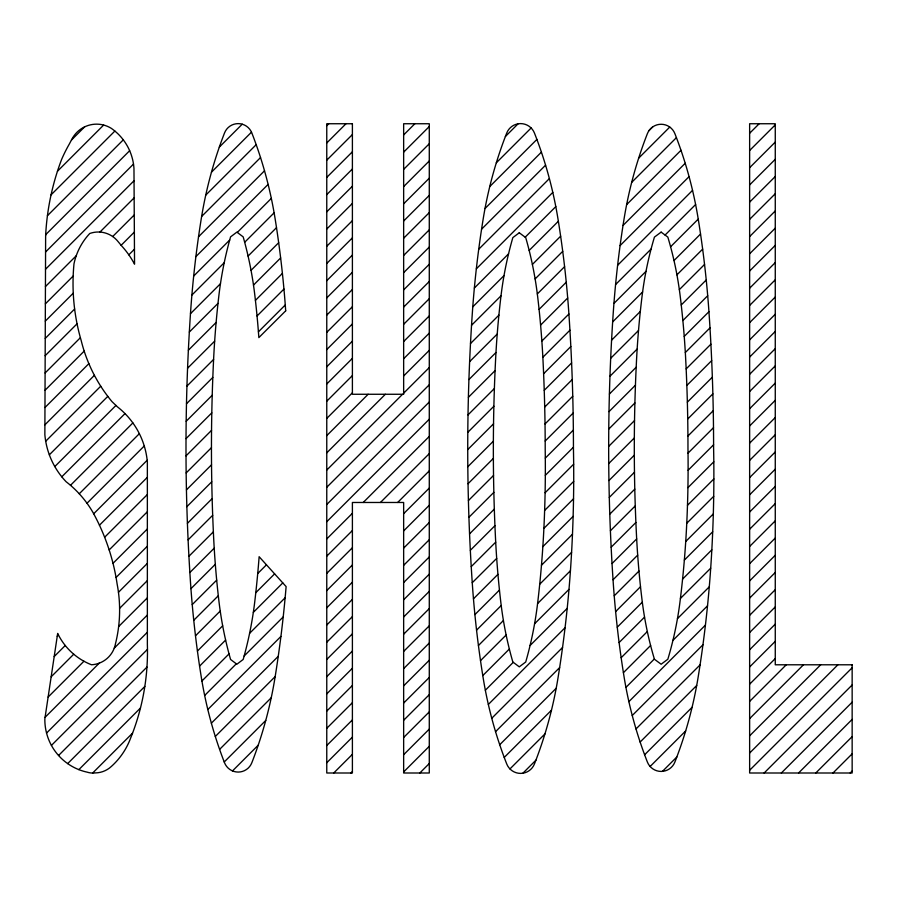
<?xml version="1.0" encoding="UTF-8"?>
<svg xmlns="http://www.w3.org/2000/svg" width="897" height="897" viewBox="0 0 897 897"><rect width="100%" height="100%" fill="white"/><g stroke="black" fill="none" stroke-linecap="round" stroke-linejoin="round"><path stroke-width="1.35" d="M71.457 140.033L84.61 126.881M57.453 171.249L103.648 125.053M51.062 194.851L114.872 131.052M47.418 215.717L123.293 139.842M45.669 234.678L129.661 150.696M45.568 252.001L133.496 164.073M45.5 269.279L134.045 180.745M45.433 286.569L76.234 255.768M99.937 232.054L134.146 197.856M45.366 303.848L73.173 276.041M112.697 236.516L134.247 214.966M45.299 321.126L73.262 293.173M121.129 245.296L134.359 232.076M219.317 147.119L242.246 124.178M45.231 338.416L74.63 309.017M128.82 254.826L134.46 249.187M211.457 172.19L251.496 132.151M45.164 355.694L77.052 323.806M205.738 195.12L256.194 144.675M45.097 372.984L80.371 337.698M201.634 216.446L260.534 157.547M45.029 390.262L84.183 351.108M198.517 236.774L264.514 170.789M44.962 407.541L88.859 363.655M195.882 256.632L268.113 184.39M326.766 125.748L328.773 123.741M44.895 424.83L94.398 375.327M193.685 276.041L229.699 240.037M237.29 232.435L271.331 198.394M326.766 142.959L345.984 123.741M45.702 441.234L100.733 386.215M191.891 295.057L224.216 262.731M244.668 242.28L274.112 212.824M326.766 160.182L352.398 134.55M49.335 454.824L107.797 396.362M190.478 313.681L220.46 283.699M248.088 256.071L276.5 227.659M326.766 177.393L352.398 151.761M54.807 466.563L115.948 405.433M189.334 332.047L217.993 303.377M251.037 270.333L278.675 242.706M326.766 194.615L352.398 168.984M61.792 476.8L124.997 413.595M188.37 350.222L216.11 322.483M253.492 285.1L280.638 257.944M326.766 211.827L352.398 186.195M403.65 134.942L414.851 123.741M70.504 485.311L132.868 422.935M187.574 368.23L214.652 341.152M255.421 300.383L282.409 273.406M326.766 229.038L352.398 203.417M403.65 152.154L429.282 126.533M79.25 493.776L139.349 433.677M186.946 386.08L213.598 359.428M257.047 315.979L283.945 289.069M326.766 246.26L352.398 220.628M403.65 169.376L429.282 143.744M86.998 503.239L144.249 445.988M186.486 403.762L212.813 377.424M258.414 331.823L285.268 304.969M326.766 263.471L352.398 237.851M403.65 186.587L429.282 160.955M93.68 513.779L147.175 460.273M186.172 421.276L212.219 395.241M326.766 280.694L352.398 255.062M403.65 203.81L429.282 178.178M99.455 525.216L147.355 477.316M186.015 438.655L211.793 412.878M326.766 297.905L352.398 272.273M403.65 221.021L429.282 195.389M104.635 537.258L147.355 494.539M186.015 455.878L211.535 430.347M326.766 315.127L352.398 289.496M403.65 238.243L429.282 212.611M505.392 136.501L518.074 123.82M109.176 549.928L147.355 511.75M186.161 472.943L211.457 447.648M326.766 332.339L352.398 306.707M403.65 255.454L429.282 229.823M496.321 162.783L531.125 127.979M113.011 563.316L147.355 528.961M186.441 489.885L211.524 464.792M326.766 349.561L352.398 323.929M403.65 272.666L429.282 247.045M489.762 186.565L536.888 139.427M57.229 636.298L58.473 635.054M116.061 577.477L147.355 546.183M186.856 506.682L211.759 481.779M326.766 366.772L352.398 341.14M403.65 289.888L429.282 264.256M485.008 208.53L541.407 152.131M54.201 656.559L65.257 645.492M118.46 592.3L147.355 563.394M187.417 523.332L212.141 498.609M326.766 383.983L352.398 358.363M403.65 307.099L429.282 281.479M481.566 229.184L545.578 165.171M51.163 676.809L73.745 654.216M119.593 608.368L147.355 580.606M188.101 539.871L212.679 515.293M326.766 401.206L352.398 375.574M403.65 324.322L429.282 298.69M478.718 249.243L549.379 178.593M48.124 697.059L83.948 661.235M118.639 626.554L147.366 597.828M188.919 556.263L213.363 531.831M326.766 418.417L352.398 392.796M403.65 341.533L429.282 315.901M476.329 268.853L552.799 192.384M45.085 717.308L99.253 663.141M114.255 648.139L147.366 615.039M189.861 572.533L214.204 548.19M326.766 435.639L368.14 394.265M403.65 358.755L429.282 333.123M474.356 288.049L508.554 253.84M525.182 237.212L555.804 206.602M46.543 733.073L147.366 632.25M190.938 588.679L215.314 564.303M326.766 452.85L385.351 394.265M403.65 375.966L429.282 350.335M472.775 306.841L504.024 275.592M529.174 250.442L558.36 221.256M648.991 130.626L652.747 126.869M51.421 745.407L147.467 649.372M192.238 604.6L216.682 580.146M326.766 470.073L402.574 394.265M403.65 393.178L429.282 367.557M471.53 325.297L501.008 295.819M532.381 264.447L560.647 236.191M638.653 158.175L669.779 127.049M58.552 755.498L146.951 667.099M193.752 620.298L218.296 595.743M326.766 487.284L429.282 384.768M470.488 343.562L498.889 315.15M535.117 278.933L562.722 251.328M631.69 182.36L676.416 137.633M67.667 763.605L144.821 686.44M195.49 635.782L220.225 611.036M257.719 573.542L266.454 564.818M326.766 504.495L429.282 401.991M469.624 361.648L497.23 334.043M537.314 293.947L564.594 266.667M626.633 204.628L680.991 150.281M78.846 769.637L140.459 708.025M197.43 651.054L222.669 625.803M255.791 592.693L274.617 573.867M326.766 521.718L429.282 419.202M468.918 379.566L495.974 352.51M539.075 309.398L566.254 282.219M623.023 225.461L685.207 163.265M92.638 773.057L132.565 733.129M199.571 666.123L225.618 640.077M253.335 612.371L282.79 582.904M326.766 538.929L352.398 513.308M363.229 502.477L429.282 436.413M468.391 397.315L495.077 370.618M540.588 325.106L567.7 297.995M620.085 245.61L689.075 176.631M201.926 680.991L229.038 653.879M249.601 633.316L285.134 597.783M326.766 556.151L352.398 530.519M380.44 502.477L429.282 453.635M468.01 414.896L494.382 388.524M541.855 341.062L568.911 314.006M617.618 265.288L692.54 190.366M749.634 133.272L759.176 123.741M204.651 695.478L236.326 663.802M244.152 655.987L283.205 616.923M326.766 573.362L352.398 547.731M397.651 502.477L429.282 470.847M467.797 432.332L493.877 406.251M542.842 357.286L569.931 330.197M615.577 284.551L651.076 249.052M665.081 235.048L695.612 204.516M749.634 150.494L775.266 124.862M207.812 709.527L280.918 636.433M326.766 590.585L352.398 564.953M403.65 513.689L429.282 488.069M467.729 449.61L493.541 423.81M543.616 373.735L570.84 346.511M613.94 303.41L645.986 271.354M670.586 246.765L698.236 219.103A417.71 417.71 0 0 0 674.88 133.642A14.767 14.767 0 0 0 647.387 133.642A417.71 417.71 0 0 0 624.043 219.036A1022.67 1022.67 0 0 0 613.156 314.174A1995.107 1995.107 0 0 0 613.156 581.525A1022.67 1022.67 0 0 0 624.043 676.663A417.71 417.71 0 0 0 647.387 762.058A14.767 14.767 0 0 0 674.88 762.058A417.71 417.71 0 0 0 698.225 676.663A1181.046 1181.046 0 0 0 710.794 566.792A1366.95 1366.95 0 0 0 713.597 447.85A1995.107 1995.107 0 0 0 709.112 314.174A1022.67 1022.67 0 0 0 698.225 219.036M749.634 167.705L775.266 142.085M211.367 723.184L278.238 656.324M326.766 607.796L352.398 582.164M403.65 530.912L429.282 505.28M467.808 466.743L493.372 441.189M544.232 390.33L571.613 362.949M612.651 321.911L642.611 291.951M674.006 260.556L700.546 234.016M749.634 184.928L775.266 159.296M215.302 736.471L275.166 676.618M326.766 625.007L352.398 599.387M403.65 548.123L429.282 522.503M468.043 483.741L493.372 458.401M544.703 407.07L572.252 379.521M611.575 340.198L640.323 311.461M676.932 274.841L702.654 249.131M749.634 202.139L775.266 176.507M219.597 749.399L271.23 697.765M326.766 642.23L352.398 616.598M403.65 565.345L429.282 539.714M468.413 500.582L493.529 475.455M545.017 423.967L572.757 396.239M610.689 358.307L638.518 330.477M679.343 289.653L704.549 264.447M749.634 219.361L775.266 193.73M224.228 761.979L265.747 720.47M326.766 659.441L352.398 633.82M403.65 582.557L429.282 556.925M468.918 517.289L493.855 492.363M545.185 441.021L573.127 413.08M609.96 376.247L637.162 349.045M681.238 304.969L706.242 279.976M749.634 236.573L775.266 210.941M232.491 770.938L258.201 745.216M326.766 676.663L352.398 651.031M403.65 599.779L429.282 574.147M469.557 533.872L494.314 509.104M545.298 458.12L573.362 430.067M609.399 394.03L636.186 367.232M682.864 320.565L707.699 295.718M749.634 253.795L775.266 228.163M326.766 693.874L352.398 668.254M403.65 616.99L429.282 591.358M470.331 550.31L494.942 525.698M545.32 475.32L573.441 447.199M609.007 411.633L635.446 385.194M684.22 336.42L708.944 311.696M749.634 271.006L775.266 245.374M326.766 711.097L352.398 685.465M403.65 634.213L429.282 608.581M471.228 566.635L495.705 542.158M545.107 492.756L573.665 464.186M608.76 429.091L634.897 402.966M685.319 352.543L709.987 327.876M749.634 288.217L775.266 262.597M326.766 728.308L352.398 702.676M403.65 651.424L429.282 625.792M472.248 582.714A1996.15 1996.15 0 0 1 472.248 314.286A1023.387 1023.387 0 0 1 483.214 218.767A418.114 418.114 0 0 1 506.727 133.048A14.89 14.89 0 0 1 534.444 133.048A418.114 418.114 0 0 1 557.956 218.767A1023.387 1023.387 0 0 1 568.922 314.286A1996.15 1996.15 0 0 1 573.441 448.5A1367.768 1367.768 0 0 1 570.627 567.924A1181.842 1181.842 0 0 1 557.956 678.233A418.114 418.114 0 0 1 534.444 763.952A14.89 14.89 0 0 1 506.727 763.952A418.114 418.114 0 0 1 483.214 678.233A1023.387 1023.387 0 0 1 472.248 582.714L496.691 558.383M544.625 510.449L573.71 481.364M608.671 446.403L634.527 420.547M686.149 368.914L710.895 344.179M749.634 305.44L775.266 279.808M326.766 745.53L352.398 719.899M403.65 668.635L429.282 643.014M473.459 598.826L497.947 574.338M543.885 528.4L573.531 498.766M608.738 463.558L634.336 437.949M686.833 385.463L711.691 360.605M749.634 322.651L775.266 297.03M326.766 762.742L352.398 737.11M403.65 685.857L429.282 660.226M474.894 614.613L499.461 590.047M542.842 546.654L573.116 516.38M608.94 480.568L634.325 455.183M687.349 402.159L712.341 377.166M749.634 339.873L775.266 314.242M333.729 773.001L352.398 754.332M403.65 703.069L429.282 677.448M476.554 630.165L501.221 605.497M541.463 565.256L572.477 534.242M609.287 497.431L634.471 472.248M687.719 419.011L712.868 393.861M749.634 357.084L775.266 331.453M350.94 773.001L352.398 771.543M403.65 720.291L429.282 694.659M478.426 645.515L503.419 620.522M539.714 584.227L571.58 552.35M609.781 514.16L634.784 489.145M687.921 436.02L713.25 410.691M749.634 374.307L775.266 348.675M403.65 737.502L429.282 711.87M480.5 660.652L506.143 635.009M537.572 603.58L570.436 570.727M610.397 530.755L635.267 505.886M688.033 453.131L713.496 427.667M749.634 391.518L775.266 365.886M403.65 754.725L429.282 729.093M482.788 675.587L509.35 649.024M534.578 623.796L568.978 589.385M611.149 547.215L635.895 522.48M688.1 470.275L713.597 444.777M749.634 408.729L775.266 383.109M403.65 771.936L429.282 746.304M485.344 690.242L513.263 662.322M530.06 645.526L567.196 608.39M612.034 563.551L636.679 538.906M687.921 487.665L713.799 461.787M749.634 425.952L775.266 400.32M419.807 773.001L429.282 763.526M488.338 704.459L565.065 627.743M613.043 579.765L637.689 555.12M687.472 505.325L713.866 478.942M749.634 443.163L775.266 417.542M491.758 718.262L562.554 647.466M614.221 595.799L638.967 571.053M686.754 523.265L713.709 496.31M749.634 460.385L775.266 434.753M495.548 731.683L559.638 667.592M615.622 611.608L640.514 586.716M685.723 541.508L713.317 513.914M749.634 477.596L775.266 451.965M499.719 744.734L556.207 688.246M617.259 627.194L642.319 602.134M684.344 560.109L712.7 531.753M749.634 494.819L775.266 469.187M504.226 757.438L551.476 710.189M619.098 642.566L644.551 617.114M682.583 579.092L711.826 549.839M749.634 512.03L775.266 486.398M509.956 768.931L544.928 733.948M621.15 657.725L647.331 631.555M680.408 598.478L710.704 568.182M749.634 529.241L775.266 503.621M522.884 773.214L535.901 760.196M623.404 672.694L650.605 645.492M677.448 618.65L709.28 586.817M749.634 546.464L775.266 520.832M625.927 687.394L654.35 658.97M672.929 640.38L707.531 605.789M749.634 563.675L775.266 538.054M628.875 701.656L705.423 625.108M749.634 580.897L775.266 555.265M632.25 715.503L702.945 644.797M749.634 598.108L775.266 572.477M636.007 728.958L700.075 664.89M749.634 615.331L775.266 589.699M640.133 742.043L696.7 685.476M749.634 632.542L775.266 606.91M644.618 754.781L692.069 707.318M749.634 649.764L775.266 624.133M650.112 766.498L685.667 730.954M749.634 666.976L775.266 641.344M662.446 771.375L676.82 757.012M749.634 684.187L775.266 658.566M749.634 701.409L786.254 664.789M749.634 718.62L803.477 664.789M749.634 735.843L820.688 664.789M749.634 753.054L837.899 664.789M749.634 770.276L852.15 667.76M764.132 773.001L852.15 684.972M781.343 773.001L852.15 702.194M798.554 773.001L852.15 719.405M815.777 773.001L852.15 736.616M832.988 773.001L852.15 753.839M850.21 773.001L852.15 771.05M852.15 664.789L852.15 773.001L749.634 773.001L749.634 123.741L775.266 123.741L775.266 664.789L852.15 664.789M45.635 235.507L44.861 434.709A77.736 77.736 0 0 0 66.109 481.723A105.106 105.106 0 0 1 92.671 511.94A212.017 212.017 0 0 1 117.126 584.025A138.631 138.631 0 0 1 115.511 643.609A25.721 25.721 0 0 1 91.505 664.767A62.712 62.712 0 0 1 57.666 633.428L44.85 718.889A53.753 53.753 0 0 0 87.211 772.171A18.994 18.994 0 0 0 95.329 772.911A23.871 23.871 0 0 0 111.374 766.43A71.02 71.02 0 0 0 130.435 738.567A230.518 230.518 0 0 0 147.366 644.472L147.355 462.022A78.779 78.779 0 0 0 117.395 406.812L111.99 401.632A152.524 152.524 0 0 1 81.19 340.546A203.215 203.215 0 0 1 73.991 263.83A62.947 62.947 0 0 1 89.756 233.489A25.239 25.239 0 0 1 118.169 241.708L121.398 245.621A88.231 88.231 0 0 1 134.55 264.189L133.967 168.445A53.013 53.013 0 0 0 111.239 128.305A27.829 27.829 0 0 0 71.939 139.113L69.248 144.159A150.898 150.898 0 0 0 61.613 159.442A248.861 248.861 0 0 0 45.635 235.507M285.695 310.833L258.852 337.608A929.954 929.954 0 0 0 254.849 295.405A374.15 374.15 0 0 0 243.177 236.875L236.875 232.121L230.574 236.875A374.15 374.15 0 0 0 218.902 295.405A929.954 929.954 0 0 0 213.632 358.811A1835.554 1835.554 0 0 0 213.632 537.538A929.954 929.954 0 0 0 218.902 600.945A374.15 374.15 0 0 0 230.574 659.463L236.875 664.229L243.177 659.463A374.15 374.15 0 0 0 254.849 600.945A1076.232 1076.232 0 0 0 259.132 556.712L286.121 586.593A1191.765 1191.765 0 0 1 275.087 677.123A421.231 421.231 0 0 1 251.833 762.742A14.655 14.655 0 0 1 224.53 762.742A421.231 421.231 0 0 1 201.287 677.123A1031.886 1031.886 0 0 1 190.456 581.794A2013.799 2013.799 0 0 1 190.456 313.894A1031.886 1031.886 0 0 1 201.287 218.576A421.231 421.231 0 0 1 224.53 132.947A14.655 14.655 0 0 1 251.833 132.947A421.231 421.231 0 0 1 275.087 218.576A1031.886 1031.886 0 0 1 285.695 310.833M519.273 232.772L512.837 237.615A370.506 370.506 0 0 0 500.941 296.346A920.569 920.569 0 0 0 495.57 360.045A1816.313 1816.313 0 0 0 495.57 539.579A920.569 920.569 0 0 0 500.941 603.277A370.506 370.506 0 0 0 512.837 661.997L519.273 666.841L525.72 661.997A370.506 370.506 0 0 0 537.617 603.277A1065.311 1065.311 0 0 0 543.829 529.555A1238.477 1238.477 0 0 0 545.208 449.812A1816.313 1816.313 0 0 0 542.988 360.045A920.569 920.569 0 0 0 537.617 296.346A370.506 370.506 0 0 0 525.72 237.615L519.273 232.772M661.134 232.121L654.429 237.111A355.604 355.604 0 0 0 642.162 295.405A882.626 882.626 0 0 0 636.601 358.822A1739.563 1739.563 0 0 0 636.601 537.527A882.626 882.626 0 0 0 642.162 600.945A355.604 355.604 0 0 0 654.429 659.239L661.134 664.229L667.839 659.239A355.604 355.604 0 0 0 680.105 600.945A1021.19 1021.19 0 0 0 686.541 527.571A1186.697 1186.697 0 0 0 687.965 448.175A1739.563 1739.563 0 0 0 685.667 358.822A882.626 882.626 0 0 0 680.105 295.405A355.604 355.604 0 0 0 667.839 237.111L661.134 232.121M352.398 123.741L326.766 123.741L326.766 773.001L352.398 773.001L352.398 502.477L403.65 502.477L403.65 773.001L429.282 773.001L429.282 123.741L403.65 123.741L403.65 394.265L352.398 394.265L352.398 123.741"/></g></svg>
